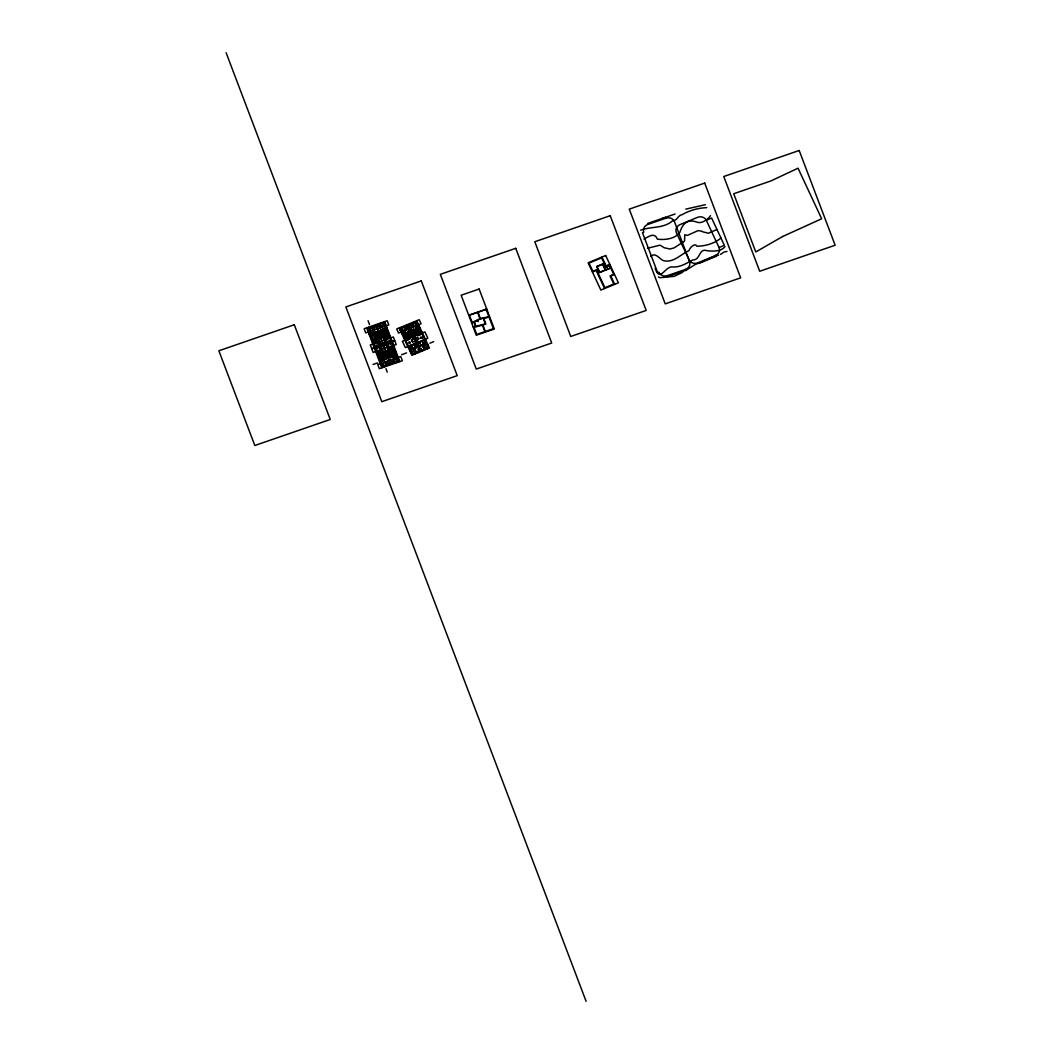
<?xml version="1.0" encoding="UTF-8"?>
<svg xmlns="http://www.w3.org/2000/svg" width="1054" height="1054" viewBox="0 0 1054 1054"><rect width="100%" height="100%" fill="white"/><g stroke="black" fill="none" stroke-linecap="round" stroke-linejoin="round"><path stroke-width="1.5" d="M422.285 338.321L422.167 337.464M379.321 326.134L378.57 326.16L379.163 325.726M385.764 338.15L383.722 338.861L383.616 336.279L388.821 334.487M380.731 351.311L382.76 350.613L382.602 352.458L385.566 351.43L383.116 344.961L374.947 347.78M420.059 332.59L420.217 331.496M385.211 328.98L385.448 327.899M381.034 361.562L381.271 360.494M410.48 342.326C408.148 340.034 408.241 345.435 410.48 342.893M420.243 351.18L413.458 336.648L413.629 338.927L412.707 336.951L414.38 338.624L413.629 338.927M408.003 324.988L410.559 330.469L408.899 328.808L409.822 330.785L409.65 328.492L410.559 330.469L407.674 331.667L408.728 334.408M410.77 328.031L410.941 330.31L408.385 324.83L410.941 330.31L411.692 330.007L410.77 328.031L410.019 328.334L411.692 330.007M415.711 340.547L418.662 339.454L417.647 337.267L414.749 338.466L414.565 336.186L415.487 338.163L413.827 336.489L420.612 351.022M387.332 363.735L387.938 363.34L387.174 363.327M420.151 338.413L420.691 337.056L422.035 337.24M417.292 327.544L418.03 326.648M422.022 338.321L420.335 338.268M373.709 343.182L374.499 342.339M391.983 347.135L392.786 346.279M376.726 332.603L376.238 331.681L375.145 332.827L378.122 331.799L375.685 325.37M381.219 329.968L380.125 331.101L379.875 330.429L381.219 329.968L383.498 335.962L388.689 334.171M377.793 355.303L382.997 353.512L385.277 359.506L386.357 358.36M394.525 349.533L389.321 351.325L391.601 357.319L390.006 357.108L390.257 357.78L391.337 356.647L388.373 357.675L390.81 364.091M409.018 325.778L410.836 324.197M410.059 349.124L411.89 347.556M705.389 204.687L685.785 209.127M720.962 238.02C714.428 243.566 705.35 246.149 696.892 246.228C695.337 242.341 689.751 247.466 688.973 250.668C680.739 254.238 673.598 262.999 663.783 260.746C659.501 259.455 655.654 251.577 650.674 256.504M376.621 326.226L378.544 324.764M382.431 343.657L380.507 345.119L380.151 344.447M384.051 345.817L385.975 344.342M389.875 363.248L387.938 364.71L390.164 364.038M720.449 254.422L724.098 252.011L726.996 251.458M685.693 270.522L694.823 264.712L715.429 255.911A8.669 7.747 -12 0 1 717.59 255.332L718.538 255.292M682.729 272.261L674.178 276.359L660.674 277.637A3.333 2.978 -12 0 1 659.264 277.492L658.407 276.899M725.007 246.702C720.672 251.814 713.584 251.168 707.537 250.865C698.486 247.321 700.897 260.206 692.689 259.982C685.759 263.698 679.408 267.887 671.306 266.873C664.046 268.085 659.975 282.195 655.14 268.296M416.409 344.935L416.356 344.302M675.087 213.988L661.952 218.6M414.222 344.684L413.273 344.421L414.367 344.698L415.856 348.202L418.359 347.161M412.588 348.637L410.032 349.691L411.034 349.401M408.662 325.014L410.77 324.145M409.94 325.528L411.429 324.909M411.534 325.133L410.968 325.607L411.719 325.528M404.92 332.01L402.549 332.471M404.472 332.326L405.382 331.826L406.409 334.013L405.474 334.395L404.459 332.208M403.972 333.222L404.077 334.158L404.328 333.13M406.699 332.761L407.938 332.247M405.395 334.302L406.238 333.96M402.865 333.156L404.367 335.251M405.355 334.843L406.093 334.54M404.591 335.422L405.408 335.277M406.673 332.84L407.411 334.434L408.399 334.013M403.919 336.595L408.992 334.5M417.12 332.458L419.347 331.536M417.12 332.787L416.58 333.209M420.52 331.826L421.363 333.644M419.624 334.026L420.612 333.617M417.331 335.119L418.016 335.027M419.018 334.619L419.755 334.302M418.28 335.251L419.018 334.935M420.006 334.526L420.744 334.223M424.986 340.152L424.709 341.101L424.894 340.244M605.615 266.478L601.584 257.861L588.988 263.078L592.862 271.379L597.947 269.284L596.63 266.451L602.796 263.908L604.113 266.728L605.47 266.161M424.235 342.3L425.724 341.694M423.787 343.538L425.882 342.669M420.757 345.251C411.89 349.072 433.181 340.244 423.8 343.999M422.14 344.816L424.446 349.441L422.035 344.724M429.913 343.209L433.629 341.667M403.155 326.806L400.797 327.781M413.049 322.616L415.566 321.668M407.964 325.304L405.566 326.16L407.068 329.401M404.868 326.714L404.578 327.491M411.851 323.828L412.746 324.171L412.127 324.434M412.654 324.145L411.995 323.828M400.322 329.612L400.981 330.772M406.014 327.148L407.503 326.542M406.119 327.372L406.87 327.293L406.304 327.768M412.496 325.159L413.379 325.449L412.76 325.712M406.752 328.69L407.028 327.741M413.01 326.371L411.429 323.578M401.679 331.799L409.65 328.492M406.673 329.599L409.598 328.387M409.98 328.229L417.99 325.04M418.609 324.79L421.086 323.762L419.189 319.705L396.686 329.019L398.583 333.077L401.047 332.05L399.163 327.992L411.903 355.277L429.465 348.018L416.712 320.732M409.202 329.467L409.953 329.151M418.069 326.411L415.961 327.438M409.519 330.126L410.256 329.81M416.514 327.346L415.684 327.689L416.593 329.665L417.437 329.309L416.435 327.241L415.5 327.623L416.528 329.823L417.45 329.441M410.941 330.31L413.84 329.125L415.157 331.944L420.23 329.836M417.555 327.596L418.214 328.308L417.239 327.781M414.103 329.691L415.342 329.177M419.755 328.347L418.781 326.266L419.9 328.426M412.931 331.891L414.472 331.259M417.885 329.652L417.147 329.955L415.869 327.61M408.926 333.565L410.454 332.919M412.681 332.01L410.717 332.827L411.719 334.961L413.682 334.144M415.711 330.916L415.289 331.43A1.805 1.607 -12 0 1 415.829 331.167L415.368 331.457M418.109 329.823L418.86 329.507M412.773 332.208L410.876 332.761M416.396 331.43L415.157 331.483M404.064 336.911L409.136 334.803L410.559 337.847L413.458 336.648M420.375 330.152L415.302 332.247L416.725 335.291L413.827 336.489M405.843 337.122L408.069 336.2M413.59 333.947L411.877 334.895M409.927 335.712L411.455 335.067M413.945 334.052L415.474 333.407M408.333 336.424L409.15 336.279M404.828 339.256L404.117 337.715M404.868 340.205L402.391 341.232L405.355 347.583L407.832 346.555M405.948 339.572L405.329 337.926M406.62 339.414L407.608 339.006L407.99 339.836L407.002 340.244L406.739 339.335M409.347 338.294L408.359 338.703L408.741 339.52L409.729 339.111L409.216 338.321M422.417 332.932L424.894 331.905L427.858 338.255L425.381 339.283M407.74 339.283L408.478 338.98M407.002 339.915L407.74 339.612M408.741 339.204L409.479 338.887M414.13 337.148L414.881 336.845M414.446 337.807L415.184 337.504M414.38 338.624L411.482 339.823L412.496 342.01L415.395 340.811M414.42 338.729L411.653 339.875L412.746 341.904M414.802 338.571L417.568 337.425M698.591 262.551L699 263.421L716.562 256.162L716.14 255.279L697.867 262.854A6.732 6.021 -12 0 1 689.118 259.93L676.365 232.644A6.732 6.021 -12 0 1 680.001 224.607L697.55 217.335A6.732 6.021 -12 0 1 706.299 220.26L711.634 218.046L724.375 245.332L719.052 247.532A6.732 6.021 -12 0 1 715.416 255.582M416.422 342.998L408.451 346.292L411.02 345.396M416.791 342.84L424.762 339.546M422.272 340.706L424.815 339.651M408.781 346.858L409.11 347.57M411.284 345.857L411.35 345.093M413.155 345.185L416.752 343.709M417.12 343.551L420.77 342.168L420.388 341.351M419.637 342.932L417.476 343.828L418.504 346.028L423.458 344.144M609.805 264.37L606.09 265.911L601.953 257.057M414.907 344.921L415.526 344.658M419.321 343.09L418.701 343.341M409.189 347.794L409.901 347.662M592.401 271.945L596.116 270.417L604.574 288.532M596.735 270.153L598.092 269.587L599.515 272.63L610.753 267.979L605.628 269.969M411.798 346.95L411.455 345.91L413.287 349.269L410.388 350.455M409.479 348.413L410.968 347.794M610.279 265.384L607.157 266.622L606.854 265.964L607.302 267.084M605.47 267.914L607.275 267.163M423.563 343.485L423.813 344.908L426.712 343.709M412.246 348.321L409.94 349.401L408.544 346.423M423.708 343.709L426.185 342.682M418.003 346.397L412.628 348.742L410.994 345.238M410.085 349.809L418.056 346.502M610.556 267.097L609.844 265.555M418.741 347.003L421.244 345.976L419.505 342.563M406.58 352.879L401.561 354.763M423.023 346.384L425.5 345.356L426.514 347.359M423.313 346.529L424.156 346.898M411.113 352.01L413.59 350.982M419.189 348.927L417.951 349.441L419.005 351.693M419.558 348.782L420.796 348.268M423.866 347.082L423.642 346.45M411.758 352.853A2.042 1.818 -12 0 0 411.455 352.194L412.061 352.932M424.077 348.11A2.042 1.818 -12 0 0 423.774 347.451L423.985 348.149L424.354 347.333M423.971 348.413L426.475 347.438M412.615 353.485L412.18 353.801A2.042 1.818 -12 0 0 411.864 353.077M419.07 350.877L419.979 351.087A2.042 1.818 -12 0 0 419.163 351.404L419.005 351.232M421.178 350.007L420.744 350.508A1.805 1.607 -12 0 1 421.284 350.257L420.836 350.534M412.061 354.039L414.565 353.064M419.676 350.929A1.805 1.607 -12 0 0 419.189 351.127L418.504 351.891M421.284 350.086L422.351 350.31M413.181 354.302L415.658 353.274M417.529 352.497L419.387 351.72L417.568 352.576M421.613 350.798L423.471 350.033M427.832 348.228L425.355 349.256L427.871 348.307M413.208 354.381L415.684 353.353M421.653 350.877L423.51 350.112M614.482 274.383L610.767 275.911L614.693 284.343M419.611 342.458L420.177 342.089M383.182 330.785L386.159 329.915M383.182 358.729L383.445 359.401M376.318 325.436L378.478 324.685M377.556 326.029L379.071 325.502M379.387 326.371L379.664 327.096M372.088 340.258L377.292 338.466L378.162 340.771L378.333 338.927L378.926 340.508L376.897 341.219M379.743 343.749L380.494 343.709L379.888 344.144M379.98 344.381L381.508 343.854M380.573 345.185L382.734 344.447M383.748 345.027L385.909 344.276M384.987 345.62L386.515 345.093M386.818 345.962L387.095 346.687M394.407 349.217L389.203 351.008L388.32 348.69L388.162 350.534L387.556 348.953L389.598 348.255L390.533 350.547M386.831 362.365L387.661 362.853L386.963 362.378M387.411 363.959L388.939 363.432M647.947 224.383L665.944 218.178A6.732 6.021 -12 0 1 674.441 221.63L689.606 261.603A6.732 6.021 -12 0 1 685.403 269.442L667.406 275.647A6.732 6.021 -12 0 1 658.908 272.209L657.643 272.643L642.466 232.657L643.744 232.223A6.732 6.021 -12 0 1 647.947 224.383L647.604 223.488L665.601 217.269L665.944 218.178M368.149 327.689L370.718 326.898M380.863 323.301L383.445 322.498M375.698 325.528L373.156 326.397L374.42 329.731M376.146 325.37L378.689 324.487L379.954 327.82M372.431 326.911L371.798 327.122L372.668 327.53M373.459 326.424L375.619 325.686M380.217 324.224L379.822 325.054L380.178 324.303M373.538 327.412L375.066 326.885M372.932 328.295L372.299 328.519L373.142 328.861M380.771 325.594L380.138 325.818L380.981 326.16M373.893 328.268L374.17 328.993M374.012 329.902L377.003 328.874M377.385 328.743L380.375 327.702M368.241 332.023L365.712 332.893L364.131 328.716L387.2 320.759L388.781 324.935L386.238 325.805M368.874 331.799L377.055 328.98M377.437 328.848L385.606 326.029M385.948 326.358L386.844 328.466M370.428 332.959L373.208 332.063M385.197 327.86L382.707 329.164M372.866 332.682L373.775 332.247L374.117 333.143L373.09 333.38L373.696 332.405M371.97 339.941L377.161 338.15L374.895 332.142L376.238 331.681M383.169 329.138L382.562 330.1M369.203 334.553L370.165 334.263M386.199 328.532L387.2 328.347M371.416 333.894L372.102 333.011L371.245 333.604M385.066 329.177L383.946 328.927L385 328.848M386.067 329.309L383.524 330.192L383.854 331.035L386.383 330.152L385.922 329.322M370.297 334.974L369.756 333.183M373.722 333.789L371.061 335.119M386.528 329.375L385.856 327.623M386.212 330.086L383.933 330.877L383.643 330.113M370.455 335.976L375.659 334.171M381.983 331.997L387.187 330.205M370.507 336.081L375.698 334.289M382.035 332.102L387.226 330.31M376.252 334.79L377.833 334.25M380.375 333.38L381.943 332.827M382.299 332.8L383.063 332.55L384.249 335.699M378.175 334.368L379.941 333.525M370.679 337.372L371.364 338.927M376.291 335.831L375.527 336.094L376.41 338.413L377.161 338.15M384.46 333.011L386.739 332.221M378.847 336.16L380.784 335.725M377.095 337.003L378.663 336.463M381.205 335.58L382.786 335.04M373.669 338.584L373.208 339.059A1.805 1.607 -12 0 1 373.775 338.848M374.684 338.229L374.183 338.98A2.042 1.818 -12 0 1 375 338.677L375.83 338.597L372.826 339.19M385.448 334.513L386.133 334.605M386.475 334.171L387.358 334.434L386.265 334.553M374.21 338.65L374.051 339.032A2.042 1.818 -12 0 0 373.221 339.283L373.076 339.111M385.118 334.764L386.093 334.685A1.805 1.607 -12 0 0 385.553 334.777L385.408 334.592M386.067 334.434L387.108 334.329M387.082 334.078L388.122 334.355M386.304 334.856L385.369 334.869M376.568 339.414L377.082 338.663M383.906 336.305L384.67 336.042M387.226 335.212L388.267 335.712L387.371 335.989M373.103 340.271L373.854 340.007M377.2 339.006L376.449 339.269A1.805 1.607 -12 0 0 377.068 339.019M384.802 336.384L384.17 336.793M387.292 335.383L388.043 335.119M374.078 340.192L374.829 339.928L375.935 342.352M376.225 339.467L377.503 339.032M383.827 336.845L385.395 335.673M383.893 337.017L380.916 338.044L383.379 344.513L391.548 341.694M388.267 335.686L388.07 334.79M374.499 340.561L375.356 340.258L376.12 342.286M386.304 336.476L387.161 336.186M374.249 342.273L373.643 341.522L374.578 342.102M388.504 337.346L388.465 336.41L388.135 337.425M375.264 342.59L376.291 342.366L375.435 340.099L374.486 340.429L375.343 342.695M373.643 343.42L375.751 342.932M389.624 338.136L387.464 338.505M372.813 344.065L370.283 344.948L371.654 348.558L374.183 347.675M373.445 343.854L381.667 341.14M382.009 340.903L390.178 338.084M390.81 337.86L393.353 336.977L394.723 340.587L392.18 341.47M384.894 340.877L384.552 341.812L384.789 340.969M378.702 343.499L378.07 343.723L378.926 344.065M386.541 340.798L385.909 341.022L386.752 341.364M384.947 342.366L385.421 342.234M379.466 345.435L378.597 345.04L379.229 344.816M383.985 342.985L385.514 342.471M387.016 342.128L386.383 342.352L387.253 342.761L386.528 342.366M382.905 344.513L380.362 345.383L379.097 342.063M383.353 344.355L385.896 343.472L384.631 340.152M374.816 347.464L382.997 344.645L380.534 338.176L377.569 339.19L378.926 340.508M374.249 347.846L392.246 341.628M468.727 315.238L486.724 309.02M374.302 348.004L371.785 348.874L373.142 352.484L375.672 351.614M391.666 342.01L383.498 344.829L385.948 351.298L388.926 350.271L387.556 348.953M392.299 341.786L394.842 340.916L396.212 344.526L393.669 345.396M469.412 315.172L477.594 312.353L480.044 318.822L472.152 322.379L469.359 315.014M486.144 309.402L477.976 312.221L480.426 318.69L488.885 316.608M380.099 347.122L379.229 346.713L379.875 346.489M380.889 346.015L383.05 345.264M387.648 343.815L387.016 344.026L387.885 344.434L387.174 344.039M379.321 346.753L379.506 347.253M374.961 348.676L375.87 350.784M380.981 347.003L382.497 346.476M380.375 347.886L379.73 348.11L380.586 348.452M388.201 345.185L387.569 345.396L388.412 345.752M381.324 347.86L382.207 348.36M376.304 351.39L384.486 348.571M384.829 348.321L393.037 345.62M376.673 351.39L379.018 350.969M392.839 346.041L390.665 346.95M380.178 352.985L379.321 353.288L378.557 351.259L379.493 350.798L380.349 353.05L379.361 353.274M391.218 346.885L390.362 347.174L391.139 349.203M377.991 352.115L378.017 353.064L378.36 352.049M392.246 347.201L392.852 347.952L391.904 347.372M378.426 354.684L378.979 353.498L379.44 354.328M393.3 348.584L392.286 348.94L392.615 349.783L393.629 349.427L393.168 348.597M378.228 354.17L376.897 351.983M382.668 352.629L381.1 353.801M390.257 350.007L389.453 350.534A1.805 1.607 -12 0 1 389.927 350.284M392.417 349.269L391.693 349.651M392.984 346.437L393.735 348.953M378.439 354.355L379.203 354.091M381.693 353.09L382.457 352.827M392.628 349.454L393.392 349.19M379.269 354.263L378.215 353.762M381.693 352.892L382.536 352.866M389.413 350.811L390.178 350.547M377.675 354.987L382.879 353.195L381.996 350.877L383.366 352.194L382.76 350.613M474.3 321.997L477.475 320.903L478.094 321.602L477.502 320.021L483.193 318.058L485.393 323.868L475.921 326.266M489.003 316.925L483.799 318.716L485.815 324.039L482.851 325.067L485.288 331.496M379.163 354.961L379.927 354.697A2.042 1.818 -12 0 1 379.203 355.04M380.191 354.605L380.942 354.342A2.042 1.818 -12 0 1 380.217 354.684M391.508 351.022L392.523 350.666M392.47 350.363L393.366 350.639M392.312 351.061L392.18 350.718M393.959 349.73L392.286 350.811A1.805 1.607 -12 0 1 391.706 350.982M471.731 323.156L474.036 322.366L475.473 326.134L473.167 326.938M381.008 354.697L382.075 356.371L379.756 357.24M379.506 355.475L380.231 354.908M380.534 355.132L381.034 354.381M383.709 354.434L385.277 353.88M385.54 353.801L387.569 353.103L388.399 355.303L386.383 356.002L385.487 353.564M387.819 353.011L389.4 352.458M385.619 353.999L387.398 353.156M383.88 355.817L383.116 356.081L382.233 353.775M392.035 352.998L394.328 352.22M386.304 355.791L388.228 355.356M384.539 356.634L386.12 356.094M388.662 355.224L390.23 354.671M390.52 354.473L391.284 354.21L390.085 351.061M379.256 359.164L384.46 357.359M395.988 353.38L390.784 355.185L396.027 353.498M379.295 359.269L384.499 357.477M382.628 358.768L380.27 359.388L380.56 360.139M395.421 354.342L393.076 354.961L393.366 355.725M382.958 359.282L380.428 360.152L380.099 359.309L382.642 358.439L382.958 359.282L382.562 358.597M395.764 354.869L393.221 355.738L392.905 354.895L395.448 354.012L395.645 354.934M381.429 360.284L382.549 360.547L381.495 360.613M383.103 359.651L384.012 359.203L384.354 360.112L383.406 360.442L383.933 359.361M393.392 356.094L392.536 356.397L393.656 356.766M395.079 355.58L394.394 356.45L395.25 355.87M396.264 355.04L397.279 354.908M383.327 360.336L384.183 360.033M385.277 359.506L386.62 359.045L386.383 358.044M390.257 357.78L391.601 357.319M380.415 361.654L379.888 359.862M383.84 360.481L381.298 361.614M393.3 357.464L396.067 356.515M380.244 363.656L377.727 364.526L379.308 368.702L402.364 360.745L400.783 356.568L398.254 357.451M380.889 363.446L389.097 360.731M389.44 360.494L397.608 357.662M389.084 360.771L386.541 361.654L387.793 364.974L390.336 364.104M389.532 360.613L392.075 359.743L393.326 363.063L390.784 363.946M391.983 361.403L391.719 360.705L392.457 361.193M386.146 363.09L385.5 363.314L386.357 363.656M393.972 360.389L393.34 360.613L394.196 360.955M392.707 361.417L392.114 361.865L392.865 361.825M381.508 365.909L381.034 364.671M398.702 359.967L398.32 358.703M391.416 362.576L392.944 362.049M386.673 364.407L386.027 364.631L386.91 365.027M394.459 361.72L393.814 361.944L394.683 362.339M386.317 365.171L386.568 364.513M394.156 362.457L394.407 361.799M390.876 363.788L393.037 363.05L390.573 362.998M383.076 367.042L385.619 366.173M395.803 362.655L398.346 361.772M392.562 355.488L392.944 356.12M373.037 364.473L377.49 362.958M706.76 207.638C698.143 208.007 689.817 210.299 682.281 214.568C677.524 215.332 677.34 220.958 672.623 220.76C663.625 228.771 650.858 226.307 640.674 230.141M423.418 342.774L425.882 342.576L425.658 341.852M405.856 326.266L408.32 326.068M373.445 326.516L375.909 326.463M383.142 343.406L385.606 343.367M380.889 346.107L383.353 346.055M402.905 332.919L404.104 333.011M379.875 330.429L381.469 330.64L378.505 331.667L376.067 325.238M374.895 332.142L376.489 332.366M386.62 359.045L385.013 358.834L387.991 357.807L390.428 364.223M716.984 229.495L708.393 233.25L703.295 231.946A1.963 1.765 -12 0 1 701.872 231.195L698.117 230.602L687.34 235.411L684.731 234.739L684.613 240.575A2.134 1.897 -12 0 1 684.191 241.419L674.165 247.848L669.988 249.034L664.165 247.743L660.107 245.16L647.538 248.243M388.346 337.557L389.532 337.728M376.95 351.746L378.136 351.917M644.047 239.047C648.21 237.018 654.442 231.603 657.393 239.139C664.916 240.22 675.1 238.889 679.817 232.473C682.781 223.171 687.616 218.455 697.827 222.434C702.32 223.698 708.591 218.692 710.515 215.662M405.237 337.702L406.185 338.334M370.244 333.143L371.153 333.828M395.329 355.633L396.238 356.318M418.03 344.078L418.293 343.499M706.299 220.26L719.052 247.532M605.681 270.074L604.258 267.044L609.331 264.936L613.718 274.33L610.002 275.871L613.823 284.053L604.943 287.729L596.577 269.837M417.134 322.524L417.753 323.828M422.852 334.75L424.261 337.767L422.759 334.79M428.28 346.371L427.252 344.184L428.187 346.41M417.055 322.55L417.661 323.868M418.254 326.793L419.057 329.164M418.583 328.94L418.939 329.678M420.48 333.644L421.007 334.447L420.006 334.856L419.742 333.947M419.268 331.364L419.611 332.102M417.845 329.243L418.188 329.981M422.219 340.6L423.853 344.105M423.444 343.538L421.863 340.745M418.741 334.368L419.097 335.106M418.003 334.671L418.346 335.409M423.668 346.186L423.8 346.463A1.805 1.607 -12 0 1 423.866 347.016M415.434 329.204L416.172 330.798M412.457 323.143L414.09 326.661M416.501 333.038L417.529 335.225M411.653 323.486L413.287 326.99M411.31 323.618L412.944 327.135M411.706 325.844L411.574 326.661L411.205 326.015M412.47 327.162L410.968 323.934L408.491 324.961L409.993 328.189M413.234 329.375L411.995 329.889M411.956 327.412L410.902 327.978M413.708 331.575L414.709 333.723M420.889 348.294L421.916 350.481M421.257 350.033L421.798 351.193M412.562 331.799L413.761 334.381M416.567 340.323L417.595 342.51M420.625 350.56L420.717 350.784A2.042 1.818 -12 0 1 421.521 350.429M414.604 341.14L415.619 343.327M409.69 333.235L410.691 335.383M408.952 336.173L409.966 338.36M414.341 347.912L416.528 352.708M407.503 334.461L407.252 335.212M416.409 352.761L414.117 348.004M408.003 336.042L408.346 336.779M405.118 332.063L406.04 334.039M408.465 338.624L408.807 339.362M413.682 351.022L414.604 352.985M407.476 339.032L407.819 339.77M405.764 336.964L406.119 337.702M404.328 334.843L404.67 335.58M412.154 352.958L412.457 353.617A1.805 1.607 -12 0 0 412.167 353.077M402.009 333.209L403.129 335.37M405.988 341.733L407.49 344.711M410.388 351.153L411.508 353.314M417.753 346.331L416.725 344.144L414.565 345.04L415.592 347.227M409.519 330.903L408.28 331.417M404.973 326.253L406.725 329.704M404.749 326.345L406.383 329.849M412.825 344.487L413.208 345.304M403.945 326.674L405.579 330.179M409.65 347.293L408.926 346.832L409.202 347.477M386.739 335.818L387.016 335.607M380.046 353.67L379.545 353.841M685.403 269.442L685.746 270.338L667.749 276.556L667.406 275.647M486.092 309.244L493.456 328.664L476.724 334.447L474.01 327.28L482.468 325.199L484.906 331.628M474.181 321.681L476.039 326.582M384.657 321.641L399.835 361.627M384.947 323.446L385.461 324.803M387.925 331.299L388.557 332.985M389.453 335.343L390.099 337.03M390.718 338.65L391.574 340.903M392.207 342.603L393.063 344.856M393.682 346.476L394.328 348.163M395.21 350.521L395.856 352.207M396.923 355.04L397.78 357.293M395.988 354.315L396.739 356.278M388.478 335.093L389.598 337.491M386.818 332.26L387.45 333.894M390.626 342.366L391.271 344.065L390.125 344.46L389.479 342.761M393.748 350.495L394.367 352.141M390.507 342.049L389.861 340.363L388.715 340.745L389.361 342.445M392.404 348.861L392.694 349.625M387.055 335.146L387.516 335.976M386.423 334.25L386.515 334.474A1.805 1.607 -12 0 1 387.082 334.25M390.56 347.109L391.324 349.137M386.502 336.41L387.266 338.439M384.407 333.09L385.329 335.33M391.1 350.718L391.956 352.971M382.497 329.362L382.747 330.034M385.184 336.437L385.804 338.07M392.734 356.331L392.984 357.003M380.231 323.802L381.601 327.412M386.172 339.467L387.543 343.064M387.661 343.393L389.031 347.003M390.125 350.244L390.217 350.468A2.042 1.818 -12 0 0 389.387 350.732L389.282 350.271M393.603 359.045L394.973 362.655M384.802 336.569L384.763 336.081A2.042 1.818 -12 0 1 383.946 336.384M379.414 324.092L380.784 327.689M385.356 339.744L386.726 343.354M386.844 343.67L388.215 347.28M392.786 359.335L394.156 362.945M379.058 324.21L380.428 327.82M385 339.862L386.489 343.433M386.489 343.802L387.859 347.412M392.431 359.454L393.932 363.024M383.616 336.279L384.486 338.597L383.129 337.28L383.722 338.861M386.12 344.078L387.385 347.412M385.421 342.616L385.685 343.301M392.865 362.207L393.116 362.892M381.153 333.104L381.996 335.317M388.61 352.734L389.453 354.948M380.02 342.576L380.283 343.288M387.45 362.168L387.714 362.866M377.042 334.526L377.885 336.74M384.499 354.157L385.329 356.371M387.582 364.038L387.846 364.71M380.599 345.989L381.851 349.322M372.694 326.397L374.065 330.007M378.636 342.063L380.007 345.672L378.742 342.734M380.125 345.989L381.495 349.599M386.067 361.654L387.437 365.264M372.563 326.45L373.696 329.428M377.2 339.19L377.161 338.703A2.042 1.818 -12 0 1 376.344 339.006M379.993 346.041L381.126 349.019M386.186 362.326L387.305 365.303M372.339 326.529L373.709 330.139M378.281 342.181L379.651 345.791M379.769 346.12L381.14 349.73M382.325 352.682L382.404 352.906A1.805 1.607 -12 0 0 381.825 353.077M385.711 361.772L387.082 365.382M371.509 326.806L372.879 330.416M373.498 332.471L373.762 333.143M375.949 338.927L376.805 341.18M377.451 342.471L378.821 346.081M378.953 346.397L380.323 350.007M383.735 359.427L383.999 360.099M384.894 362.062L386.265 365.672M380.692 351.39L381.311 353.024M375.158 338.136L374.539 336.503L372.167 337.254L373.037 339.572M373.129 333.749L373.419 334.5L371.127 335.291L370.837 334.54M379.229 351.022L379.993 353.05M377.003 346.7L376.37 345.014L375.224 345.409L376.634 349.111L377.767 348.716L377.134 347.029M373.88 339.691L374.196 340.534L373.182 340.877L372.866 340.034M374.091 340.6L373.037 340.113L373.327 340.864M378.808 354.948L379.664 357.214M372.563 340.587L373.498 343.037M367.662 329.415L368.254 330.745M368.702 332.181L369.651 334.408M372.167 341.312L372.892 342.972M373.419 344.618L374.368 346.845M376.397 352.444L377.121 354.104M377.925 356.476L378.663 358.136M379.638 361.008L380.586 363.222M366.66 327.847L381.838 367.833M226.096 52.7L586.09 1001.3M368.044 320.679L369.519 324.632M385.975 368.702L387.24 372.088M381.785 353.353A2.042 1.818 -12 0 1 382.549 353.09M386.528 334.698A2.042 1.818 -12 0 1 387.292 334.434M385.514 335.04A2.042 1.818 -12 0 1 386.278 334.79M374.275 338.663A1.805 1.607 -12 0 1 374.789 338.492M379.414 355.224A1.805 1.607 -12 0 0 379.927 355.04L380.362 354.869A1.805 1.607 -12 0 0 380.942 354.697M393.221 350.455A1.805 1.607 -12 0 1 392.72 350.626M393.261 350.178A2.042 1.818 -12 0 1 392.51 350.442M392.246 350.534A2.042 1.818 -12 0 1 391.495 350.798M384.657 336.397A1.805 1.607 -12 0 1 384.157 336.569M407.938 334.447A1.805 1.607 -12 0 1 408.425 334.237M407.911 334.724A2.042 1.818 -12 0 1 408.662 334.408M415.316 331.654A2.042 1.818 -12 0 1 416.066 331.338M411.758 352.207A1.805 1.607 -12 0 1 411.956 352.642M423.365 346.568A2.042 1.818 -12 0 1 423.668 347.227M424.077 347.451A1.805 1.607 -12 0 1 424.275 347.899M782.648 236.504L755.784 251.959L733.703 193.738L770.724 181.011L798.049 168.205L821.672 218.771L782.648 236.504M415.408 343.512L415.039 344.315L415.408 343.512M413.655 329.507L408.109 331.812L410.744 337.451L416.29 335.159L413.655 329.507M405.197 334.513L404.209 334.922L404.591 335.752L405.579 335.33L405.065 334.54M419.334 331.206L416.857 332.234L417.384 333.038L419.729 332.023L419.334 331.206M419.202 332.893L418.53 333.828L419.202 332.893M418.886 334.342L417.898 334.75L418.28 335.567L419.268 335.159L418.886 334.342M413.761 337.306L413.023 337.609L413.761 337.306M414.064 337.965L413.326 338.268L414.064 337.965M602.611 264.304L597.065 266.596L599.7 272.248L605.246 269.943L602.611 264.304M416.356 321.536L400.033 328.295L412.272 354.473L428.583 347.728L416.356 321.536M402.483 328.387L401.363 328.848L402.141 330.495L403.247 330.034L402.483 328.387M415.895 322.84L414.775 323.301L415.539 324.948L416.659 324.487L415.895 322.84M405.474 328.071L405.118 328.874L405.474 328.071M411.073 328.69L410.335 328.993L411.073 328.69M411.376 329.349L410.638 329.652L411.376 329.349M418.728 328.914L417.74 329.322L418.122 330.139L419.11 329.731L418.728 328.914M412.839 331.681L410.362 332.708L411.561 335.291L414.038 334.263L412.839 331.681M408.069 335.883L405.592 336.898L405.974 337.728L408.451 336.7L408.069 335.883M605.668 255.516L588.119 262.789L600.859 290.074L618.408 282.801L605.668 255.516M407.938 337.57L407.266 338.505L407.938 337.57M421.692 332.273L420.889 330.772L421.745 332.379M604.996 263.566L605.141 265.463L604.996 263.566M418.504 342.221L418.148 343.024L418.504 342.221M294.29 324.751L218.863 350.784L254.818 445.513L330.245 419.479L294.29 324.751M421.284 280.917L345.844 306.951L381.798 401.679L457.225 375.646L421.284 280.917M515.749 248.309L440.322 274.343L476.276 369.071L551.703 343.037L515.749 248.309M610.226 215.701L534.8 241.735L570.754 336.463L646.181 310.443L610.226 215.701M704.704 183.093L629.278 209.127L665.232 303.868L740.659 277.834L704.704 183.093M799.182 150.485L723.755 176.519L759.71 271.26L835.137 245.226L799.182 150.485M479.135 289.033L461.138 295.239L476.316 335.225L494.313 329.019L479.135 289.033M384.236 322.419L367.503 328.189L382.259 367.055L398.979 361.272L384.236 322.419M370.059 328.4L368.913 328.795L369.559 330.482L370.705 330.086L370.059 328.4M383.551 323.736L382.404 324.131L383.05 325.831L384.196 325.436L383.551 323.736M383.089 329.032L382.141 329.362L382.483 330.258L383.089 329.032M373.261 333.723L370.731 334.605L371.048 335.449L373.59 334.579L373.261 333.723M381.258 331.035L375.567 332.998L377.78 338.808L383.472 336.845L381.258 331.035M380.283 333.156L377.74 334.026L378.755 336.687L381.298 335.804L380.283 333.156M380.112 333.472L378.096 334.171L378.926 336.371L380.942 335.673L380.112 333.472M387.095 336.081L386.133 336.41L386.989 338.663L387.938 338.215L387.095 336.081M391.153 346.779L390.191 347.109L391.047 349.361L391.996 348.914L391.153 346.779M388.715 350.666L383.024 352.629L385.224 358.439L390.915 356.476L388.715 350.666M387.74 352.787L385.197 353.67L386.199 356.318L388.742 355.435L387.74 352.787M393.326 355.988L392.365 356.318L392.707 357.227L393.669 356.898L393.326 355.988M383.432 363.643L382.299 364.038L382.931 365.725L384.078 365.343L383.432 363.643M396.936 358.992L395.79 359.388L396.436 361.074L397.569 360.679L396.936 358.992"/></g></svg>
